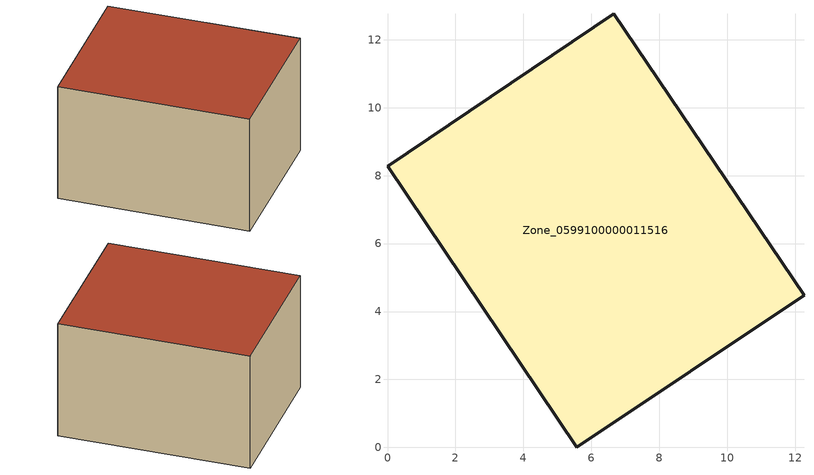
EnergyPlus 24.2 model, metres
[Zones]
Zone_0599100000011516
 floor ground (C_G): 12.26,4.48 5.58,0 0,8.27 6.66,12.77 z0
 wall outside (C_F): 5.58,0 12.26,4.48 6.66,12.77 0,8.27 5.58,0 z0:6.48
 roof outside (C_R): 6.66,12.77 0,8.27 5.58,0 12.26,4.48 z6.48
[BUILDING]
Pand.0599100000011516: North Axis=0; Terrain=City; Loads Convergence Tolerance Value=0.04; Temperature Convergence Tolerance Value=0.4; Solar Distribution=FullExterior; Maximum Number of Warmup Days=25; Minimum Number of Warmup Days=1
[Site:Location]
Rotterdam.The.Hague.AP_ZH_NLD Design_Conditions: Latitude=51.96; Longitude=4.45; Time Zone=1; Elevation=-4.5
[SITE:GROUNDTEMPERATURE:BUILDINGSURFACE]
18, 18, 18, 18, 18, 18, 18, 18, 18, 18, 18, 18
[MATERIAL] Thermal Absorptance=0.9; Solar Absorptance=0.7; Visible Absorptance=0.7
Name | Roughness | Thickness | Conductivity | Density | Specific Heat
G.D.1992-2005 | MediumSmooth | 0.15 | 0.06 | 540 | 1210
F.D.1992-2005 | Rough | 0.3 | 0.12 | 1920 | 840
R.D.1992-2005 | MediumRough | 0.2 | 0.08 | 1500 | 1000
[CONSTRUCTION]
C_G: G.D.1992-2005
C_F: F.D.1992-2005
C_R: R.D.1992-2005
[ZONE]
Zone_0599100000011516: Type=1; Multiplier=1; Ceiling Height=Autocalculate; Volume=Autocalculate; Floor Area=autocalculate; Part of Total Floor Area=Yes
[ZONEINFILTRATION:DESIGNFLOWRATE]
Infil_Zone_0599100000011516: Zone or ZoneList or Space or SpaceList=Zone_0599100000011516; Schedule=AlwaysOn; Design Flow Rate Calculation Method=Flow/Area; Flow Rate per Floor Area=0.0021; Constant Term Coefficient=1; Temperature Term Coefficient=0; Velocity Term Coefficient=0; Velocity Squared Term Coefficient=0
[HVACTEMPLATE:ZONE:IDEALLOADSAIRSYSTEM]
Zone_0599100000011516: Maximum Heating Supply Air Temperature=50; Minimum Cooling Supply Air Temperature=13; Maximum Heating Supply Air Humidity Ratio=0.0156; Minimum Cooling Supply Air Humidity Ratio=0.0077; Heating Limit=NoLimit; Cooling Limit=NoLimit; Dehumidification Control Type=ConstantSensibleHeatRatio; Cooling Sensible Heat Ratio=0.7; Dehumidification Setpoint=60; Humidification Control Type=None; Humidification Setpoint=30; Outdoor Air Method=None; Outdoor Air Flow Rate per Person=0.00944; Outdoor Air Flow Rate per Zone Floor Area=0; Outdoor Air Flow Rate per Zone=0; Demand Controlled Ventilation Type=None; Outdoor Air Economizer Type=NoEconomizer; Heat Recovery Type=None; Sensible Heat Recovery Effectiveness=0.7; Latent Heat Recovery Effectiveness=0.65
[ZONECONTROL:THERMOSTAT]
ThermostatControl_Zone_0599100000011516: Zone or ZoneList=Zone_0599100000011516; Control Type Schedule=DualSetpointControlType; Control 1=Thermostat_Zone_0599100000011516; Temperature Difference Between Cutout And Setpoint=0
[THERMOSTATSETPOINT:DUALSETPOINT]
Thermostat_Zone_0599100000011516: Heating Setpoint Temperature Schedule=HeatingSetpoint_Zone_0599100000011516; Cooling Setpoint Temperature Schedule=CoolingSetpoint_Zone_0599100000011516
[SCHEDULE:COMPACT]
HeatingSetpoint_Zone_0599100000011516: Through: 12/31, For: AllDays, Until: 24:00, 21
CoolingSetpoint_Zone_0599100000011516: Through: 12/31, For: AllDays, Until: 24:00, 24
DualSetpointControlType: Through: 12/31, For: AllDays, Until: 24:00, 4
AlwaysOn: Through: 12/31, For: AllDays, Until: 24:00, 1
